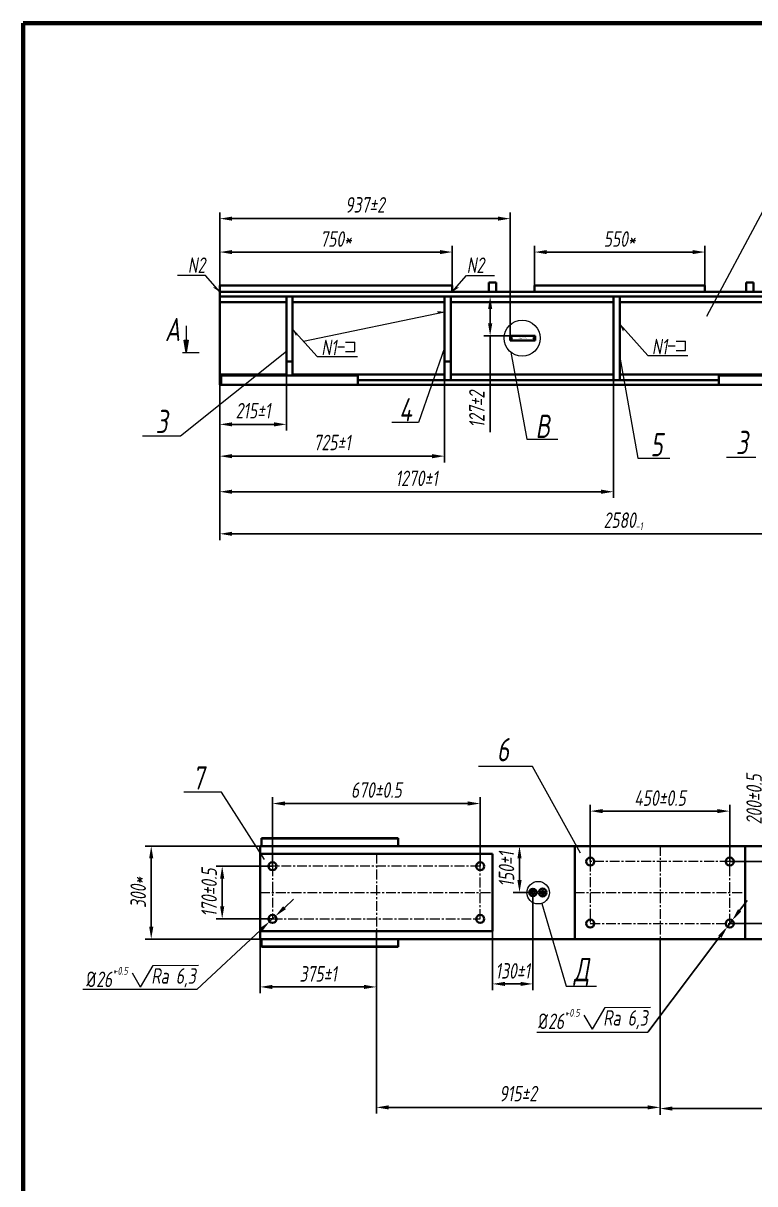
# Model space of a CAD drawing. Header units: millimetres. Extents: x 46486 to 69721, y 30372 to 52690.
# Drawn here: x 46486 to 48846, y 48799 to 52542 of the extents above; entities that cross this region are included whole.
import ezdxf

# ---------------------------------------------------------------- set-up
doc = ezdxf.new("R2010")
doc.units = ezdxf.units.MM
doc.linetypes.add('CENTER', pattern=[50.8, 31.75, -6.35, 6.35, -6.35])
doc.layers.add('РАЗМЕРЫ', color=7, linetype='Continuous', lineweight=18)
doc.styles.get("Standard").update_dxf_attribs({"font": 'simplex.shx', "width": 0.7, "oblique": 10})
doc.dimstyles.new('STAND1', dxfattribs={"dimtxt": 5, "dimasz": 4, "dimexe": 2, "dimexo": 0, "dimgap": 2, "dimtad": 1, "dimdec": 0, "dimzin": 0, "dimdsep": 46, "dimtxsty": 'Standard', "dimcen": 0, "dimadec": 0, "dimazin": 0, "dimtfac": 1, "dimtdec": 0, "dimtmove": 0, "dimatfit": 3, "dimfxl": 3, "dimtolj": 1, "dimtzin": 0, "dimarcsym": 1})
doc.dimstyles.new('Stand10', dxfattribs={"dimtxt": 50, "dimasz": 40, "dimexe": 20, "dimexo": 0, "dimgap": 16, "dimtad": 1, "dimdec": 0, "dimzin": 0, "dimdsep": 46, "dimtxsty": 'Standard', "dimcen": 0, "dimadec": 0, "dimazin": 0, "dimtfac": 1, "dimtdec": 0, "dimtmove": 0, "dimatfit": 3, "dimfxl": 0.18, "dimtolj": 1, "dimtzin": 0, "dimarcsym": 0})
doc.dimstyles.new('Stand5', dxfattribs={"dimtxt": 25, "dimasz": 20, "dimexe": 10, "dimexo": 0, "dimgap": 8, "dimtad": 1, "dimdec": 0, "dimzin": 0, "dimdsep": 46, "dimtxsty": 'Standard', "dimcen": 0, "dimadec": 0, "dimazin": 0, "dimtfac": 1, "dimtdec": 0, "dimtmove": 0, "dimatfit": 3, "dimfxl": 0.18, "dimtolj": 1, "dimtzin": 0, "dimarcsym": 0})

# ---------------------------------------------------------------- blocks, each defined once
blk = doc.blocks.new('*D5599')
at = {"layer": 'РАЗМЕРЫ', "color": 0, "lineweight": 18, "insert": (47050.8, 50107.6), "char_height": 75, "attachment_point": 5, "rotation": 359.8985}
blk.add_mtext('\\A1;7', dxfattribs=at)
blk = doc.blocks.new('*D5600')
at = {"layer": 'РАЗМЕРЫ', "color": 0, "lineweight": 18, "insert": (48286.5, 49482), "char_height": 75, "attachment_point": 5, "rotation": 359.8985}
blk.add_mtext('\\A1;Д', dxfattribs=at)
blk = doc.blocks.new('*D5602')
at = {"layer": 'РАЗМЕРЫ', "color": 0, "lineweight": 18, "insert": (48033.2, 50198.8), "char_height": 75, "attachment_point": 5, "rotation": 359.8985}
blk.add_mtext('\\A1;6', dxfattribs=at)
blk = doc.blocks.new('*D5603')
at = {"layer": 'РАЗМЕРЫ', "color": 0, "lineweight": 18, "insert": (46731, 49458.2), "char_height": 50, "attachment_point": 5, "rotation": 359.8985}
blk.add_mtext('\\A1;{\\Q0;%%C}26', dxfattribs=at)
blk = doc.blocks.new('*D5604')
at = {"layer": 'РАЗМЕРЫ', "color": 0, "lineweight": 18, "insert": (46800, 49485.6), "char_height": 25, "attachment_point": 5, "rotation": 359.8985}
blk.add_mtext('\\A1;-0.5', dxfattribs=at)
blk = doc.blocks.new('*D5605')
at = {"layer": 'РАЗМЕРЫ', "color": 0, "lineweight": 18, "insert": (46970.6, 49463.2), "char_height": 50, "attachment_point": 5, "rotation": 359.8985}
blk.add_mtext('\\A1;Ra 6,3', dxfattribs=at)
blk = doc.blocks.new('*D5633')
at = {"layer": 'РАЗМЕРЫ', "color": 0, "lineweight": 18, "insert": (48538.6, 51498.6), "char_height": 50, "attachment_point": 5, "rotation": 359.8985}
blk.add_mtext('\\A1;N1', dxfattribs=at)
blk = doc.blocks.new('*D5634')
at = {"layer": 'РАЗМЕРЫ', "color": 0, "lineweight": 18, "insert": (47944.6, 51761.2), "char_height": 50, "attachment_point": 5, "rotation": 359.8985}
blk.add_mtext('\\A1;N2', dxfattribs=at)
blk = doc.blocks.new('*D5636')
at = {"layer": 'РАЗМЕРЫ', "color": 0, "lineweight": 18, "insert": (47472.2, 51495.8), "char_height": 50, "attachment_point": 5, "rotation": 359.8985}
blk.add_mtext('\\A1;N1', dxfattribs=at)
blk = doc.blocks.new('*D5637')
at = {"layer": 'РАЗМЕРЫ', "color": 0, "lineweight": 18, "insert": (47044.8, 51761.2), "char_height": 50, "attachment_point": 5, "rotation": 0.1015}
blk.add_mtext('\\A1;N2', dxfattribs=at)
blk = doc.blocks.new('*D5639')
at = {"layer": 'РАЗМЕРЫ', "color": 0, "lineweight": 18, "insert": (46967.6, 51553.9), "char_height": 75, "attachment_point": 5, "rotation": 359.8985}
blk.add_mtext('\\A1;А', dxfattribs=at)
blk = doc.blocks.new('*D5645')
at = {"layer": 'РАЗМЕРЫ', "color": 0, "lineweight": 18, "insert": (48161.2, 51241.7), "char_height": 75, "attachment_point": 5, "rotation": 359.8985}
blk.add_mtext('\\A1;В', dxfattribs=at)
blk = doc.blocks.new('*D5646')
at = {"layer": 'РАЗМЕРЫ', "color": 0, "lineweight": 18, "insert": (48472.6, 50919.4), "char_height": 25, "attachment_point": 5, "rotation": 359.8985}
blk.add_mtext('\\A1;-1', dxfattribs=at)
blk = doc.blocks.new('*D5687')
at = {"layer": 'РАЗМЕРЫ', "color": 0, "lineweight": 18, "insert": (48188.6, 49322.9), "char_height": 50, "attachment_point": 5, "rotation": 359.8985}
blk.add_mtext('\\A1;{\\Q0;%%C}26', dxfattribs=at)
blk = doc.blocks.new('*D5688')
at = {"layer": 'РАЗМЕРЫ', "color": 0, "lineweight": 18, "insert": (48257.5, 49350.4), "char_height": 25, "attachment_point": 5, "rotation": 359.8985}
blk.add_mtext('\\A1;-0.5', dxfattribs=at)
blk = doc.blocks.new('*D5689')
at = {"layer": 'РАЗМЕРЫ', "color": 0, "lineweight": 18, "insert": (48428.2, 49328), "char_height": 50, "attachment_point": 5, "rotation": 359.8985}
blk.add_mtext('\\A1;Ra 6,3', dxfattribs=at)
blk = doc.blocks.new('*D5702')
at = {"layer": 'DEFPOINTS', "color": 0, "lineweight": 18}
for p in [(47869.7, 51803.6), (47119.7, 51695.3), (47869.7, 51695.3)]:
    blk.add_point(p, dxfattribs=at)
at = {"layer": 'РАЗМЕРЫ', "color": 0, "lineweight": -2}
for p, q in [((47119.7, 51695.3), (47119.7, 51823.6)), ((47159.7, 51803.6), (47829.7, 51803.6)), ((47869.7, 51695.3), (47869.7, 51823.6))]:
    blk.add_line(p, q, dxfattribs=at)
at = {"layer": 'РАЗМЕРЫ', "color": 0, "lineweight": 18}
for points in [[(47159.7, 51810.2), (47159.7, 51796.9), (47119.7, 51803.6)], [(47829.7, 51796.9), (47829.7, 51810.2), (47869.7, 51803.6)]]:
    blk.add_solid(points, dxfattribs=at)
at = {"layer": 'РАЗМЕРЫ', "color": 0, "lineweight": 18, "insert": (47494.7, 51845.6), "char_height": 50, "attachment_point": 5}
blk.add_mtext('\\A1;750*', dxfattribs=at)
blk = doc.blocks.new('*D5703')
at = {"layer": 'DEFPOINTS', "color": 0, "lineweight": 18}
for p in [(48684.7, 51803.6), (48134.7, 51695.3), (48684.7, 51695.3)]:
    blk.add_point(p, dxfattribs=at)
at = {"layer": 'РАЗМЕРЫ', "color": 0, "lineweight": -2}
for p, q in [((48134.7, 51695.3), (48134.7, 51823.6)), ((48174.7, 51803.6), (48644.7, 51803.6)), ((48684.7, 51695.3), (48684.7, 51823.6))]:
    blk.add_line(p, q, dxfattribs=at)
at = {"layer": 'РАЗМЕРЫ', "color": 0, "lineweight": 18}
for points in [[(48174.7, 51810.2), (48174.7, 51796.9), (48134.7, 51803.6)], [(48644.7, 51796.9), (48644.7, 51810.2), (48684.7, 51803.6)]]:
    blk.add_solid(points, dxfattribs=at)
at = {"layer": 'РАЗМЕРЫ', "color": 0, "lineweight": 18, "insert": (48409.7, 51845.6), "char_height": 50, "attachment_point": 5}
blk.add_mtext('\\A1;550*', dxfattribs=at)
blk = doc.blocks.new('*D5706')
at = {"layer": 'РАЗМЕРЫ', "color": 0, "lineweight": 18, "insert": (48096.6, 51525.5), "char_height": 5, "attachment_point": 5, "rotation": 359.6202}
blk.add_mtext('\\A1;2А.012.001', dxfattribs=at)
blk = doc.blocks.new('*D5707')
at = {"layer": 'DEFPOINTS', "color": 0, "lineweight": 18}
for p in [(47957.2, 51660.3), (47991.9, 51660.3), (48057, 51533.3)]:
    blk.add_point(p, dxfattribs=at)
at = {"layer": 'РАЗМЕРЫ', "color": 0, "lineweight": -2}
for p, q in [((47957.2, 51660.3), (48011.9, 51660.3)), ((47991.9, 51573.3), (47991.9, 51620.3)), ((48057, 51533.3), (47971.9, 51533.3)), ((47991.9, 51533.3), (47991.9, 51222.7)), ((47991.9, 51533.3), (47991.9, 51222.7))]:
    blk.add_line(p, q, dxfattribs=at)
at = {"layer": 'РАЗМЕРЫ', "color": 0, "lineweight": 18}
for points in [[(47998.6, 51620.3), (47985.3, 51620.3), (47991.9, 51660.3)], [(47985.3, 51573.3), (47998.6, 51573.3), (47991.9, 51533.3)]]:
    blk.add_solid(points, dxfattribs=at)
at = {"layer": 'РАЗМЕРЫ', "color": 0, "lineweight": 18, "insert": (47949, 51296.6), "char_height": 50, "attachment_point": 5, "rotation": 90}
blk.add_mtext('\\A1;127%%p2', dxfattribs=at)
blk = doc.blocks.new('*D5708')
at = {"layer": 'DEFPOINTS', "color": 0, "lineweight": 18}
for p in [(47119.7, 51911.4), (47119.7, 51610.4), (48056.8, 51533.3)]:
    blk.add_point(p, dxfattribs=at)
at = {"layer": 'РАЗМЕРЫ', "color": 0, "lineweight": -2}
for p, q in [((47119.7, 51610.4), (47119.7, 51931.4)), ((48056.8, 51533.3), (48056.8, 51931.4)), ((48016.8, 51911.4), (47159.7, 51911.4))]:
    blk.add_line(p, q, dxfattribs=at)
at = {"layer": 'РАЗМЕРЫ', "color": 0, "lineweight": 18}
for points in [[(47159.7, 51918.1), (47159.7, 51904.7), (47119.7, 51911.4)], [(48016.8, 51904.7), (48016.8, 51918.1), (48056.8, 51911.4)]]:
    blk.add_solid(points, dxfattribs=at)
at = {"layer": 'РАЗМЕРЫ', "color": 0, "lineweight": 18, "insert": (47588.2, 51955.8), "char_height": 50, "attachment_point": 5}
blk.add_mtext('\\A1;937%%p2', dxfattribs=at)
blk = doc.blocks.new('*D5711')
at = {"layer": 'DEFPOINTS', "color": 0, "lineweight": 18}
for p in [(47334.7, 51450.7), (47119.7, 51408.7), (47334.7, 51248)]:
    blk.add_point(p, dxfattribs=at)
at = {"layer": 'РАЗМЕРЫ', "color": 0, "lineweight": -2}
for p, q in [((47334.7, 51450.7), (47334.7, 51228)), ((47119.7, 51408.7), (47119.7, 51228)), ((47159.7, 51248), (47294.7, 51248))]:
    blk.add_line(p, q, dxfattribs=at)
at = {"layer": 'РАЗМЕРЫ', "color": 0, "lineweight": 18}
for points in [[(47159.7, 51254.6), (47159.7, 51241.3), (47119.7, 51248)], [(47294.7, 51241.3), (47294.7, 51254.6), (47334.7, 51248)]]:
    blk.add_solid(points, dxfattribs=at)
at = {"layer": 'РАЗМЕРЫ', "color": 0, "lineweight": 18, "insert": (47227.2, 51292), "char_height": 50, "attachment_point": 5}
blk.add_mtext('\\A1;215%%p1', dxfattribs=at)
blk = doc.blocks.new('*D5712')
at = {"layer": 'DEFPOINTS', "color": 0, "lineweight": 18}
for p in [(47844.7, 51450.7), (47119.7, 51408.7), (47844.7, 51145.4)]:
    blk.add_point(p, dxfattribs=at)
at = {"layer": 'РАЗМЕРЫ', "color": 0, "lineweight": -2}
for p, q in [((47844.7, 51450.7), (47844.7, 51125.4)), ((47119.7, 51408.7), (47119.7, 51125.4)), ((47159.7, 51145.4), (47804.7, 51145.4))]:
    blk.add_line(p, q, dxfattribs=at)
at = {"layer": 'РАЗМЕРЫ', "color": 0, "lineweight": 18}
for points in [[(47159.7, 51152), (47159.7, 51138.7), (47119.7, 51145.4)], [(47804.7, 51138.7), (47804.7, 51152), (47844.7, 51145.4)]]:
    blk.add_solid(points, dxfattribs=at)
at = {"layer": 'РАЗМЕРЫ', "color": 0, "lineweight": 18, "insert": (47482.2, 51189.4), "char_height": 50, "attachment_point": 5}
blk.add_mtext('\\A1;725%%p1', dxfattribs=at)
blk = doc.blocks.new('*D5713')
at = {"layer": 'DEFPOINTS', "color": 0, "lineweight": 18}
for p in [(47119.7, 51525.3), (48389.7, 51486.3), (48389.7, 51030.7)]:
    blk.add_point(p, dxfattribs=at)
at = {"layer": 'РАЗМЕРЫ', "color": 0, "lineweight": -2}
for p, q in [((47119.7, 51525.3), (47119.7, 51010.7)), ((48389.7, 51486.3), (48389.7, 51010.7)), ((47159.7, 51030.7), (48349.7, 51030.7))]:
    blk.add_line(p, q, dxfattribs=at)
at = {"layer": 'РАЗМЕРЫ', "color": 0, "lineweight": 18}
for points in [[(47159.7, 51037.4), (47159.7, 51024), (47119.7, 51030.7)], [(48349.7, 51024), (48349.7, 51037.4), (48389.7, 51030.7)]]:
    blk.add_solid(points, dxfattribs=at)
at = {"layer": 'РАЗМЕРЫ', "color": 0, "lineweight": 18, "insert": (47754.7, 51073.7), "char_height": 50, "attachment_point": 5}
blk.add_mtext('\\A1;1270%%p1', dxfattribs=at)
blk = doc.blocks.new('*D5714')
at = {"layer": 'DEFPOINTS', "color": 0, "lineweight": 18}
for p in [(47119.7, 51408.7), (49699.7, 51408.7), (49699.7, 50895)]:
    blk.add_point(p, dxfattribs=at)
at = {"layer": 'РАЗМЕРЫ', "color": 0, "lineweight": -2}
for p, q in [((47119.7, 51408.7), (47119.7, 50875)), ((49699.7, 51408.7), (49699.7, 50875)), ((47159.7, 50895), (49659.7, 50895))]:
    blk.add_line(p, q, dxfattribs=at)
at = {"layer": 'РАЗМЕРЫ', "color": 0, "lineweight": 18}
for points in [[(47159.7, 50901.6), (47159.7, 50888.3), (47119.7, 50895)], [(49659.7, 50888.3), (49659.7, 50901.6), (49699.7, 50895)]]:
    blk.add_solid(points, dxfattribs=at)
at = {"layer": 'РАЗМЕРЫ', "color": 0, "lineweight": 18, "insert": (48409.7, 50938.9), "char_height": 50, "attachment_point": 5}
blk.add_mtext('\\A1;2580', dxfattribs=at)
blk = doc.blocks.new('*D5715')
at = {"layer": 'РАЗМЕРЫ', "color": 0, "lineweight": 18, "insert": (48804, 51189.5), "char_height": 75, "attachment_point": 5, "rotation": 359.8985}
blk.add_mtext('\\A1;3', dxfattribs=at)
blk = doc.blocks.new('*D5716')
at = {"layer": 'РАЗМЕРЫ', "color": 0, "lineweight": 18, "insert": (46932.3, 51257.2), "char_height": 75, "attachment_point": 5, "rotation": 359.8985}
blk.add_mtext('\\A1;3', dxfattribs=at)
blk = doc.blocks.new('*D5717')
at = {"layer": 'РАЗМЕРЫ', "color": 0, "lineweight": 18, "insert": (47718.7, 51295.1), "char_height": 75, "attachment_point": 5, "rotation": 359.8985}
blk.add_mtext('\\A1;4', dxfattribs=at)
blk = doc.blocks.new('*D5719')
at = {"layer": 'РАЗМЕРЫ', "color": 0, "lineweight": 18, "insert": (48528.5, 51182.4), "char_height": 75, "attachment_point": 5, "rotation": 359.8985}
blk.add_mtext('\\A1;5', dxfattribs=at)
blk = doc.blocks.new('*D5726')
at = {"layer": 'DEFPOINTS', "color": 0, "lineweight": 18}
for p in [(47289.8, 50025.2), (47289.8, 49823.1), (47959.8, 49823.1)]:
    blk.add_point(p, dxfattribs=at)
at = {"layer": 'РАЗМЕРЫ', "color": 0, "lineweight": -2}
for p, q in [((47289.8, 49823.1), (47289.8, 50045.2)), ((47959.8, 49823.1), (47959.8, 50045.2)), ((47919.8, 50025.2), (47329.8, 50025.2))]:
    blk.add_line(p, q, dxfattribs=at)
at = {"layer": 'РАЗМЕРЫ', "color": 0, "lineweight": 18}
for points in [[(47329.8, 50031.9), (47329.8, 50018.6), (47289.8, 50025.2)], [(47919.8, 50018.6), (47919.8, 50031.9), (47959.8, 50025.2)]]:
    blk.add_solid(points, dxfattribs=at)
at = {"layer": 'РАЗМЕРЫ', "color": 0, "lineweight": 18, "insert": (47624.8, 50068.7), "char_height": 50, "attachment_point": 5}
blk.add_mtext('\\A1;670%%p0.5', dxfattribs=at)
blk = doc.blocks.new('*D5727')
at = {"layer": 'DEFPOINTS', "color": 0, "lineweight": 18}
for p in [(47289.8, 49823.1), (47127.6, 49653.1), (47289.8, 49653.1)]:
    blk.add_point(p, dxfattribs=at)
at = {"layer": 'РАЗМЕРЫ', "color": 0, "lineweight": -2}
for p, q in [((47289.8, 49823.1), (47107.6, 49823.1)), ((47127.6, 49783.1), (47127.6, 49693.1)), ((47289.8, 49653.1), (47107.6, 49653.1))]:
    blk.add_line(p, q, dxfattribs=at)
at = {"layer": 'РАЗМЕРЫ', "color": 0, "lineweight": 18}
for points in [[(47134.2, 49783.1), (47120.9, 49783.1), (47127.6, 49823.1)], [(47120.9, 49693.1), (47134.2, 49693.1), (47127.6, 49653.1)]]:
    blk.add_solid(points, dxfattribs=at)
at = {"layer": 'РАЗМЕРЫ', "color": 0, "lineweight": 18, "insert": (47085.5, 49738.1), "char_height": 50, "attachment_point": 5, "rotation": 90}
blk.add_mtext('\\A1;170%%p0.5', dxfattribs=at)
blk = doc.blocks.new('*D5728')
at = {"layer": 'DEFPOINTS', "color": 0, "lineweight": 18}
for p in [(48314.8, 50000.7), (48314.8, 49838.1), (48764.8, 49838.1)]:
    blk.add_point(p, dxfattribs=at)
at = {"layer": 'РАЗМЕРЫ', "color": 0, "lineweight": -2}
for p, q in [((48314.8, 49838.1), (48314.8, 50020.7)), ((48764.8, 49838.1), (48764.8, 50020.7)), ((48724.8, 50000.7), (48354.8, 50000.7))]:
    blk.add_line(p, q, dxfattribs=at)
at = {"layer": 'РАЗМЕРЫ', "color": 0, "lineweight": 18}
for points in [[(48354.8, 50007.4), (48354.8, 49994), (48314.8, 50000.7)], [(48724.8, 49994), (48724.8, 50007.4), (48764.8, 50000.7)]]:
    blk.add_solid(points, dxfattribs=at)
at = {"layer": 'РАЗМЕРЫ', "color": 0, "lineweight": 18, "insert": (48539.8, 50042.7), "char_height": 50, "attachment_point": 5}
blk.add_mtext('\\A1;450%%p0.5', dxfattribs=at)
blk = doc.blocks.new('*D5740')
at = {"layer": 'DEFPOINTS', "color": 0, "lineweight": 18}
for p in [(48764.8, 49838.1), (48887.2, 49838.1), (48764.8, 49638.1)]:
    blk.add_point(p, dxfattribs=at)
at = {"layer": 'РАЗМЕРЫ', "color": 0, "lineweight": -2}
for p, q in [((48887.2, 49838.1), (48887.2, 50138.6)), ((48887.2, 49838.1), (48887.2, 50138.6)), ((48764.8, 49838.1), (48907.2, 49838.1)), ((48887.2, 49678.1), (48887.2, 49798.1)), ((48764.8, 49638.1), (48907.2, 49638.1))]:
    blk.add_line(p, q, dxfattribs=at)
at = {"layer": 'РАЗМЕРЫ', "color": 0, "lineweight": 18}
for points in [[(48893.8, 49798.1), (48880.5, 49798.1), (48887.2, 49838.1)], [(48880.5, 49678.1), (48893.8, 49678.1), (48887.2, 49638.1)]]:
    blk.add_solid(points, dxfattribs=at)
at = {"layer": 'РАЗМЕРЫ', "color": 0, "lineweight": 18, "insert": (48843.2, 50038.6), "char_height": 50, "attachment_point": 5, "rotation": 90}
blk.add_mtext('\\A1;200%%p0.5', dxfattribs=at)
blk = doc.blocks.new('*D5743')
at = {"layer": 'DEFPOINTS', "color": 0, "lineweight": 18}
for p in [(48073.7, 49888.1), (48086.6, 49888.1), (48129.8, 49738.1)]:
    blk.add_point(p, dxfattribs=at)
at = {"layer": 'РАЗМЕРЫ', "color": 0, "lineweight": -2}
for p, q in [((48073.7, 49888.1), (48106.6, 49888.1)), ((48086.6, 49778.1), (48086.6, 49848.1)), ((48129.8, 49738.1), (48066.6, 49738.1))]:
    blk.add_line(p, q, dxfattribs=at)
at = {"layer": 'РАЗМЕРЫ', "color": 0, "lineweight": 18}
for points in [[(48093.3, 49848.1), (48079.9, 49848.1), (48086.6, 49888.1)], [(48079.9, 49778.1), (48093.3, 49778.1), (48086.6, 49738.1)]]:
    blk.add_solid(points, dxfattribs=at)
at = {"layer": 'РАЗМЕРЫ', "color": 0, "lineweight": 18, "insert": (48044.6, 49813.1), "char_height": 50, "attachment_point": 5, "rotation": 90}
blk.add_mtext('\\A1;150%%p1', dxfattribs=at)
blk = doc.blocks.new('*D5748')
at = {"layer": 'DEFPOINTS', "color": 0, "lineweight": 18}
for p in [(47249.8, 49613.6), (47624.8, 49613.1), (47624.8, 49433.7)]:
    blk.add_point(p, dxfattribs=at)
at = {"layer": 'РАЗМЕРЫ', "color": 0, "lineweight": -2}
for p, q in [((47249.8, 49613.6), (47249.8, 49413.7)), ((47624.8, 49613.1), (47624.8, 49413.7)), ((47289.8, 49433.7), (47584.8, 49433.7))]:
    blk.add_line(p, q, dxfattribs=at)
at = {"layer": 'РАЗМЕРЫ', "color": 0, "lineweight": 18}
for points in [[(47289.8, 49440.4), (47289.8, 49427), (47249.8, 49433.7)], [(47584.8, 49427), (47584.8, 49440.4), (47624.8, 49433.7)]]:
    blk.add_solid(points, dxfattribs=at)
at = {"layer": 'РАЗМЕРЫ', "color": 0, "lineweight": 18, "insert": (47437.3, 49475.7), "char_height": 50, "attachment_point": 5}
blk.add_mtext('\\A1;375%%p1', dxfattribs=at)
blk = doc.blocks.new('*D5749')
at = {"layer": 'DEFPOINTS', "color": 0, "lineweight": 18}
for p in [(48129.8, 49738.1), (47999.8, 49622.8), (47999.8, 49443.4)]:
    blk.add_point(p, dxfattribs=at)
at = {"layer": 'РАЗМЕРЫ', "color": 0, "lineweight": -2}
for p, q in [((48129.8, 49738.1), (48129.8, 49423.4)), ((47999.8, 49622.8), (47999.8, 49423.4)), ((48089.8, 49443.4), (48039.8, 49443.4))]:
    blk.add_line(p, q, dxfattribs=at)
at = {"layer": 'РАЗМЕРЫ', "color": 0, "lineweight": 18}
for points in [[(48039.8, 49450.1), (48039.8, 49436.7), (47999.8, 49443.4)], [(48089.8, 49436.7), (48089.8, 49450.1), (48129.8, 49443.4)]]:
    blk.add_solid(points, dxfattribs=at)
at = {"layer": 'РАЗМЕРЫ', "color": 0, "lineweight": 18, "insert": (48064.8, 49485.4), "char_height": 50, "attachment_point": 5}
blk.add_mtext('\\A1;130%%p1', dxfattribs=at)
blk = doc.blocks.new('*D5751')
at = {"layer": 'РАЗМЕРЫ', "color": 0, "lineweight": -2}
for p, q in [((47328.6, 49689.2), (47357.8, 49716.5)), ((47299.3, 49661.9), (47280.3, 49644.2)), ((47251.1, 49616.9), (47045.8, 49425.4))]:
    blk.add_line(p, q, dxfattribs=at)
at = {"layer": 'РАЗМЕРЫ', "color": 0, "lineweight": 18}
for points in [[(47324, 49694.1), (47333.1, 49684.4), (47299.3, 49661.9)], [(47255.6, 49612), (47246.5, 49621.8), (47280.3, 49644.2)]]:
    blk.add_solid(points, dxfattribs=at)
at = {"layer": 'РАЗМЕРЫ', "color": 0, "lineweight": 18, "insert": (47039.8, 49475.8), "char_height": 50, "attachment_point": 5, "rotation": 43.0224}
blk.add_mtext('\\A1;  ', dxfattribs=at)
blk = doc.blocks.new('*D5752')
at = {"layer": 'РАЗМЕРЫ', "color": 0, "lineweight": -2}
for p, q in [((48796.7, 49680.4), (48820.8, 49712.3)), ((48772.6, 49648.4), (48757, 49627.7)), ((48732.9, 49595.8), (48500.9, 49288.2))]:
    blk.add_line(p, q, dxfattribs=at)
at = {"layer": 'РАЗМЕРЫ', "color": 0, "lineweight": 18}
for points in [[(48791.4, 49684.4), (48802.1, 49676.4), (48772.6, 49648.4)], [(48738.2, 49591.7), (48727.6, 49599.8), (48757, 49627.7)]]:
    blk.add_solid(points, dxfattribs=at)
at = {"layer": 'РАЗМЕРЫ', "color": 0, "lineweight": 18, "insert": (48486.2, 49336.9), "char_height": 50, "attachment_point": 5, "rotation": 52.9702}
blk.add_mtext('\\A1;  ', dxfattribs=at)
blk = doc.blocks.new('*D5757')
at = {"layer": 'DEFPOINTS', "color": 0, "lineweight": 18}
for p in [(47249.8, 49888.1), (46898.7, 49588.1), (47249.8, 49588.1)]:
    blk.add_point(p, dxfattribs=at)
at = {"layer": 'РАЗМЕРЫ', "color": 0, "lineweight": -2}
for p, q in [((47249.8, 49888.1), (46878.7, 49888.1)), ((46898.7, 49848.1), (46898.7, 49628.1)), ((47249.8, 49588.1), (46878.7, 49588.1))]:
    blk.add_line(p, q, dxfattribs=at)
at = {"layer": 'РАЗМЕРЫ', "color": 0, "lineweight": 18}
for points in [[(46905.4, 49848.1), (46892, 49848.1), (46898.7, 49888.1)], [(46892, 49628.1), (46905.4, 49628.1), (46898.7, 49588.1)]]:
    blk.add_solid(points, dxfattribs=at)
at = {"layer": 'РАЗМЕРЫ', "color": 0, "lineweight": 18, "insert": (46856.7, 49738.1), "char_height": 50, "attachment_point": 5, "rotation": 90}
blk.add_mtext('\\A1;300*', dxfattribs=at)
blk = doc.blocks.new('*D5762')
at = {"layer": 'DEFPOINTS', "color": 0, "lineweight": 18}
for p in [(47624.8, 49613.6), (48539.8, 49588.7), (48539.8, 49045.3)]:
    blk.add_point(p, dxfattribs=at)
at = {"layer": 'РАЗМЕРЫ', "color": 0, "lineweight": -2}
for p, q in [((47624.8, 49613.6), (47624.8, 49025.3)), ((48539.8, 49588.7), (48539.8, 49025.3)), ((47664.8, 49045.3), (48499.8, 49045.3))]:
    blk.add_line(p, q, dxfattribs=at)
at = {"layer": 'РАЗМЕРЫ', "color": 0, "lineweight": 18}
for points in [[(47664.8, 49051.9), (47664.8, 49038.6), (47624.8, 49045.3)], [(48499.8, 49038.6), (48499.8, 49051.9), (48539.8, 49045.3)]]:
    blk.add_solid(points, dxfattribs=at)
at = {"layer": 'РАЗМЕРЫ', "color": 0, "lineweight": 18, "insert": (48082.3, 49089.7), "char_height": 50, "attachment_point": 5}
blk.add_mtext('\\A1;915%%p2', dxfattribs=at)
blk = doc.blocks.new('*D5765')
at = {"layer": 'DEFPOINTS', "color": 0, "lineweight": 18}
for p in [(49454.8, 49613.6), (48539.8, 49588.7), (49454.8, 49041.5)]:
    blk.add_point(p, dxfattribs=at)
at = {"layer": 'РАЗМЕРЫ', "color": 0, "lineweight": -2}
for p, q in [((49454.8, 49613.6), (49454.8, 49021.5)), ((48539.8, 49588.7), (48539.8, 49021.5)), ((48579.8, 49041.5), (49414.8, 49041.5))]:
    blk.add_line(p, q, dxfattribs=at)
at = {"layer": 'РАЗМЕРЫ', "color": 0, "lineweight": 18}
for points in [[(48579.8, 49048.1), (48579.8, 49034.8), (48539.8, 49041.5)], [(49414.8, 49034.8), (49414.8, 49048.1), (49454.8, 49041.5)]]:
    blk.add_solid(points, dxfattribs=at)
at = {"layer": 'РАЗМЕРЫ', "color": 0, "lineweight": 18, "insert": (48997.3, 49085.9), "char_height": 50, "attachment_point": 5}
blk.add_mtext('\\A1;915%%p2', dxfattribs=at)

msp = doc.modelspace()

# ---------------------------------------------------------------- hatches: boundary and pattern name
at = {"layer": 'РАЗМЕРЫ', "lineweight": 18}
h = msp.add_hatch(color=0, dxfattribs=at)
h.dxf.hatch_style = 1
h.paths.add_polyline_path([(47098.1, 51689.17), (47106.33, 51690.65), (47119.67, 51675.25)])
h = msp.add_hatch(color=0, dxfattribs=at)
h.dxf.hatch_style = 1
h.paths.add_polyline_path([(47891.24, 51689.17), (47883.02, 51690.65), (47869.67, 51675.25)])
h = msp.add_hatch(color=0, dxfattribs=at)
h.dxf.hatch_style = 1
h.paths.add_polyline_path([(47819.07, 51612.99), (47824.74, 51606.84), (47844.67, 51611.05)])
h = msp.add_hatch(color=0, dxfattribs=at)
h.dxf.hatch_style = 1
h.paths.add_polyline_path([(47365.76, 51532.1), (47368.26, 51540.07), (47354.67, 51555.25)])
h = msp.add_hatch(color=0, dxfattribs=at)
h.dxf.hatch_style = 1
h.paths.add_polyline_path([(48420.76, 51547.63), (48423.26, 51555.61), (48409.67, 51570.79)])
h = msp.add_hatch(color=0, dxfattribs=at)
h.dxf.hatch_style = 1
h.paths.add_polyline_path([(47011.56, 51479.39), (47004.96, 51519.4), (47018.3, 51519.38)])

# ---------------------------------------------------------------- linework, layer by layer
at = {"color": 7, "linetype": 'Continuous', "lineweight": 40}
for p, q in [((47119.67, 51695.25), (47119.67, 51675.25)), ((47119.67, 51695.25), (47869.67, 51695.25)), ((47869.67, 51695.25), (47869.67, 51675.25)), ((47987.67, 51705.25), (47987.67, 51675.25)), ((47987.67, 51705.25), (48011.67, 51705.25)), ((48011.67, 51675.25), (48011.67, 51705.25)), ((48134.67, 51695.25), (48134.67, 51675.25)), ((48134.67, 51695.25), (48684.67, 51695.25)), ((48684.67, 51695.25), (48684.67, 51675.25)), ((48817.67, 51705.25), (48817.67, 51675.25)), ((48817.67, 51705.25), (48841.67, 51705.25)), ((48841.67, 51675.25), (48841.67, 51705.25)), ((47119.67, 51660.25), (47119.67, 51675.25)), ((47119.67, 51675.25), (49699.67, 51675.25)), ((47119.67, 51660.25), (49699.67, 51660.25)), ((47119.67, 51642.25), (47119.67, 51660.25)), ((47334.67, 51450.25), (47334.67, 51660.25)), ((47354.67, 51450.25), (47354.67, 51660.25)), ((47844.67, 51450.25), (47844.67, 51660.25)), ((47864.67, 51450.25), (47864.67, 51660.25)), ((48134.67, 51675.25), (48684.67, 51675.25)), ((48389.67, 51660.25), (48409.67, 51660.25)), ((48389.67, 51390.25), (48389.67, 51660.25)), ((48409.67, 51390.25), (48409.67, 51660.25)), ((47119.67, 51408.25), (47119.67, 51642.25)), ((47119.67, 51642.25), (47334.67, 51642.25)), ((47354.67, 51642.25), (47844.67, 51642.25)), ((47864.67, 51642.25), (48389.67, 51642.25)), ((48409.67, 51642.25), (48939.67, 51642.25)), ((47334.67, 51405.25), (47334.67, 51450.25)), ((47334.67, 51450.25), (47354.67, 51450.25)), ((47354.67, 51405.25), (47354.67, 51450.25)), ((47844.67, 51450.25), (47864.67, 51450.25)), ((47844.67, 51390.25), (47844.67, 51450.25)), ((47864.67, 51390.25), (47864.67, 51450.25)), ((47119.67, 51390.25), (47119.67, 51408.25)), ((47119.67, 51408.25), (47334.67, 51408.25)), ((47119.67, 51390.25), (47124.67, 51390.25)), ((47119.67, 51375.25), (47119.67, 51390.25)), ((47564.67, 51405.25), (47124.67, 51405.25)), ((47124.67, 51375.35), (47124.67, 51405.25)), ((47354.67, 51408.25), (47844.67, 51408.25)), ((47564.67, 51375.35), (47564.67, 51405.25)), ((47564.67, 51390.25), (48729.67, 51390.25)), ((47844.67, 51390.25), (47864.67, 51390.25)), ((47864.67, 51408.25), (48389.67, 51408.25)), ((48389.67, 51390.25), (48409.67, 51390.25)), ((48409.67, 51408.25), (48939.67, 51408.25)), ((49169.67, 51405.25), (48729.67, 51405.25)), ((48729.67, 51375.35), (48729.67, 51405.25)), ((47119.67, 51375.25), (49699.67, 51375.25)), ((47564.67, 51375.35), (47124.67, 51375.35)), ((49169.67, 51375.35), (48729.67, 51375.35)), ((47254.82, 49913.51), (47254.82, 49912.57)), ((47254.82, 49913.51), (47694.82, 49913.51)), ((47254.82, 49912.57), (47694.82, 49912.57)), ((47254.82, 49912.57), (47254.82, 49888.07)), ((47694.82, 49913.51), (47694.82, 49912.57)), ((47694.82, 49912.57), (47694.82, 49888.07)), ((47249.82, 49863.07), (47249.82, 49888.07)), ((47249.82, 49888.07), (48264.82, 49888.07)), ((47249.82, 49863.07), (47249.82, 49613.07)), ((47999.82, 49863.07), (47249.82, 49863.07)), ((47999.82, 49613.07), (47999.82, 49863.07)), ((48814.82, 49888.07), (48264.82, 49888.07)), ((48264.82, 49888.07), (48264.82, 49588.07)), ((48814.82, 49888.07), (49829.82, 49888.07)), ((48814.82, 49588.07), (48814.82, 49888.07)), ((48160.38, 49744.33), (48160.33, 49740.23)), ((48162.17, 49744.31), (48162.13, 49740.21)), ((48169.83, 49738.32), (48152.57, 49738.53)), ((48152.6, 49740.33), (48160.33, 49740.23)), ((48166.19, 49734.76), (48156.13, 49734.88)), ((48156.15, 49736.68), (48166.21, 49736.56)), ((48162.55, 49731.21), (48159.69, 49731.24)), ((48159.71, 49733.04), (48162.57, 49733.01)), ((48162.13, 49740.21), (48169.86, 49740.12)), ((47249.82, 49588.07), (47249.82, 49613.07)), ((47249.82, 49613.07), (47999.82, 49613.07)), ((47249.82, 49588.07), (48264.82, 49588.07)), ((47254.82, 49563.56), (47254.82, 49588.07)), ((47694.82, 49563.56), (47254.82, 49563.56)), ((47254.82, 49562.62), (47254.82, 49563.56)), ((47694.82, 49562.62), (47254.82, 49562.62)), ((47694.82, 49563.56), (47694.82, 49588.07)), ((47694.82, 49562.62), (47694.82, 49563.56)), ((48264.82, 49588.07), (48814.82, 49588.07)), ((48814.82, 49588.07), (49829.82, 49588.07))]:
    msp.add_line(p, q, dxfattribs=at)
for centre, radius in [((47289.82, 49823.07), 13), ((47959.82, 49823.07), 13), ((48314.82, 49838.07), 13), ((48764.82, 49838.07), 13), ((48129.82, 49738.07), 12), ((48129.82, 49738.07), 12), ((48129.82, 49738.07), 6), ((48129.82, 49738.07), 6), ((48161.2, 49738.22), 12.5), ((47289.82, 49653.07), 13), ((47959.82, 49653.07), 13), ((48314.82, 49638.07), 13), ((48764.82, 49638.07), 13)]:
    msp.add_circle(centre, radius, dxfattribs=at)
at = {"color": 7, "linetype": 'Continuous', "lineweight": 18}
msp.add_circle((48146.6, 49737.62), 36.35, dxfattribs=at)
at = {"color": 7, "linetype": 'Continuous', "lineweight": 40}
for centre, start, end in [((48161.28, 49744.32), 89.3108, 179.3108), ((48161.28, 49744.32), 359.3108, 89.3108), ((48152.59, 49739.43), 89.3108, 179.3108), ((48152.59, 49739.43), 179.3108, 269.3108), ((48156.14, 49735.78), 89.3108, 179.3108), ((48156.14, 49735.78), 179.3108, 269.3108), ((48159.7, 49732.14), 89.3108, 179.3108), ((48159.7, 49732.14), 179.3108, 269.3108), ((48162.56, 49732.11), 269.3108, 359.3108), ((48162.56, 49732.11), 359.3108, 89.3108), ((48166.2, 49735.66), 269.3108, 359.3108), ((48166.2, 49735.66), 359.3108, 89.3108), ((48169.84, 49739.22), 269.3108, 359.3108), ((48169.84, 49739.22), 359.3108, 89.3108)]:
    msp.add_arc(centre, 0.9, start, end, dxfattribs=at)
at = {"layer": 'РАЗМЕРЫ', "color": 0, "lineweight": 18}
for p, q in [((48690.52, 51596.83), (48872.82, 51936.89)), ((47073.82, 51727.65), (46983.88, 51727.65)), ((47119.67, 51675.25), (47073.82, 51727.65)), ((47869.67, 51675.25), (47915.53, 51727.65)), ((47915.53, 51727.65), (48005.46, 51727.65)), ((47389.73, 51515.98), (47844.67, 51611.05)), ((47011.71, 51565.64), (47011.63, 51519.39)), ((47354.67, 51555.25), (47433.61, 51466.84)), ((48409.67, 51570.79), (48500, 51469.62)), ((47011.56, 51479.39), (47004.96, 51519.4)), ((47004.96, 51519.4), (47018.3, 51519.38)), ((47018.3, 51519.38), (47011.56, 51479.39)), ((47525.21, 51513.01), (47555.21, 51513.01)), ((47555.21, 51483.01), (47555.21, 51513.01)), ((48062.66, 51525.81), (48058.85, 51525.83)), ((48061.64, 51527.06), (48059.65, 51524.86)), ((48061.92, 51526.76), (48059.96, 51524.57)), ((48060.81, 51523.9), (48060.81, 51527.77)), ((48134.66, 51525.83), (48130.85, 51525.86)), ((48133.64, 51527.08), (48131.65, 51524.89)), ((48133.92, 51526.78), (48131.96, 51524.6)), ((48132.81, 51523.93), (48132.81, 51527.79)), ((48591.6, 51515.79), (48621.6, 51515.79)), ((48621.6, 51485.79), (48621.6, 51515.79)), ((47334.67, 51483.19), (46993.03, 51210.11)), ((46999.27, 51479.39), (47053.35, 51479.39)), ((47433.61, 51466.84), (47563.6, 51466.84)), ((47500.25, 51498.01), (47521.84, 51498.01)), ((47525.21, 51483.01), (47555.21, 51483.01)), ((47844.67, 51494.3), (47761.27, 51253.57)), ((48058.54, 51480.32), (48110.11, 51199.68)), ((48409.67, 51464.64), (48467.84, 51138.61)), ((48500, 51469.62), (48629.99, 51469.62)), ((48566.64, 51500.79), (48588.23, 51500.79)), ((48591.6, 51485.79), (48621.6, 51485.79)), ((47761.27, 51253.57), (47674.8, 51253.57)), ((46993.03, 51210.11), (46870.26, 51210.11)), ((48110.11, 51199.68), (48210.61, 51199.68)), ((48467.84, 51138.61), (48571.26, 51138.61)), ((48849.38, 51141.53), (48754.73, 51141.53)), ((48128.18, 50145.07), (47954.64, 50145.07)), ((48283.21, 49865.59), (48128.18, 50145.07)), ((47125.06, 50061.9), (47003.52, 50061.9)), ((47264.12, 49844.55), (47125.06, 50061.9)), ((48158.33, 49703.21), (48237.56, 49436.38)), ((46782.75, 49478.39), (46782.75, 49486.34)), ((46864.39, 49432.41), (46904.79, 49502.39)), ((46904.79, 49502.39), (47051.23, 49503.62)), ((46864.39, 49432.41), (46838, 49478.13)), ((47045.84, 49425.37), (46678.5, 49425.37)), ((48237.56, 49436.38), (48334.55, 49436.38)), ((48362.38, 49367.15), (48508.81, 49368.38)), ((48240.34, 49343.15), (48240.34, 49351.1)), ((48321.98, 49297.17), (48295.58, 49342.9)), ((48321.98, 49297.17), (48362.38, 49367.15)), ((48142.5, 49288.23), (48500.91, 49288.23))]:
    msp.add_line(p, q, dxfattribs=at)
at = {"layer": 'РАЗМЕРЫ', "color": 0, "lineweight": 40}
for p, q in [((48056.81, 51533.33), (48056.81, 51518.33)), ((48136.81, 51533.33), (48056.81, 51533.33)), ((48056.81, 51518.33), (48136.81, 51518.33)), ((48136.81, 51518.33), (48136.81, 51533.33))]:
    msp.add_line(p, q, dxfattribs=at)
at = {"layer": 'РАЗМЕРЫ', "color": 0, "linetype": 'CENTER', "lineweight": 18}
for p, q in [((47624.82, 49863.07), (47624.82, 49613.07)), ((48539.82, 49888.07), (48539.82, 49588.07)), ((47289.82, 49823.07), (47289.82, 49653.07)), ((47959.82, 49823.07), (47289.82, 49823.07)), ((47959.82, 49653.07), (47959.82, 49823.07)), ((48314.82, 49838.07), (48314.82, 49638.07)), ((48764.82, 49838.07), (48314.82, 49838.07)), ((48764.82, 49638.07), (48764.82, 49838.07)), ((47249.82, 49738.07), (47999.82, 49738.07)), ((48264.82, 49738.07), (48814.82, 49738.07)), ((47289.82, 49653.07), (47959.82, 49653.07)), ((48314.82, 49638.07), (48764.82, 49638.07))]:
    msp.add_line(p, q, dxfattribs=at)
at = {"layer": 'РАЗМЕРЫ', "color": 0, "lineweight": 200}
msp.add_lwpolyline([(46485.73, 52541.64), (55821.94, 52541.64), (55821.94, 45056.02), (46485.73, 45056.02)], close=True, dxfattribs=at)
at = {"layer": 'РАЗМЕРЫ', "color": 0, "lineweight": 18}
msp.add_circle((48095.14, 51525.83), 58.41, dxfattribs=at)
at = {"layer": 'РАЗМЕРЫ', "color": 0, "lineweight": 40}
for centre in [(48060.81, 51525.83), (48132.81, 51525.83)]:
    msp.add_circle(centre, 1.5, dxfattribs=at)

# ---------------------------------------------------------------- dimensions: what is measured, and where the dimension line sits
at = {"layer": 'РАЗМЕРЫ', "color": 0, "lineweight": 18}
for base, p1, p2, angle, text, picture, middle in [((47119.67, 51911.38), (48056.81, 51533.33), (47119.67, 51610.42), 180, '937%%p2', '*D5708', (47588.24, 51955.77)), ((48389.67, 51030.72), (47119.67, 51525.25), (48389.67, 51486.34), 180, '1270%%p1', '*D5713', (47754.67, 51073.65)), ((47289.82, 50025.23), (47959.82, 49823.07), (47289.82, 49823.07), 180, '670%%p0.5', '*D5726', (47624.82, 50068.71)), ((48314.82, 50000.71), (48764.82, 49838.07), (48314.82, 49838.07), 180, '450%%p0.5', '*D5728', (48539.82, 50042.74)), ((48086.59, 49888.07), (48129.82, 49738.07), (48073.67, 49888.07), 90, '150%%p1', '*D5743', (48044.55, 49813.07)), ((46898.7, 49588.07), (47249.82, 49888.07), (47249.82, 49588.07), 90, '300*', '*D5757', (46856.67, 49738.07)), ((48539.82, 49045.27), (47624.82, 49613.57), (48539.82, 49588.67), 180, '915%%p2', '*D5762', (48082.32, 49089.65)), ((49454.82, 49041.47), (48539.82, 49588.67), (49454.82, 49613.57), 180, '915%%p2', '*D5765', (48997.32, 49085.85))]:
    dim = msp.add_linear_dim(base=base, p1=p1, p2=p2, angle=angle, text=text, dimstyle='Stand10', dxfattribs=at)
    dim.commit()
    dim.dimension.update_dxf_attribs({"geometry": picture, "text_midpoint": middle})
for base, p1, p2, text, picture, middle in [((47869.67, 51803.55), (47119.67, 51695.25), (47869.67, 51695.25), '750*', '*D5702', (47494.67, 51845.59)), ((48684.67, 51803.55), (48134.67, 51695.25), (48684.67, 51695.25), '550*', '*D5703', (48409.67, 51845.59)), ((47334.67, 51247.98), (47119.67, 51408.72), (47334.67, 51450.67), '215%%p1', '*D5711', (47227.17, 51291.95)), ((47844.67, 51145.38), (47119.67, 51408.72), (47844.67, 51450.67), '725%%p1', '*D5712', (47482.17, 51189.35)), ((47624.82, 49433.71), (47249.82, 49613.57), (47624.82, 49613.07), '375%%p1', '*D5748', (47437.32, 49475.74))]:
    dim = msp.add_linear_dim(base=base, p1=p1, p2=p2, text=text, dimstyle='Stand10', dxfattribs=at)
    dim.commit()
    dim.dimension.update_dxf_attribs({"geometry": picture, "text_midpoint": middle})
for center, mpoint, text, dimstyle, override, picture, middle in [((47082.67, 51718.36), (47098.67, 51718.39), 'N2', 'Stand10', {"dimse1": 1, "dimsd1": 1, "dimsd2": 1, "dimtmove": 1}, '*D5637', (47044.83, 51718.29)), ((47906.67, 51718.36), (47890.67, 51718.39), 'N2', 'Stand10', {"dimsd1": 1, "dimsd2": 1, "dimtmove": 1}, '*D5634', (47944.51, 51718.29)), ((46929.62, 51500.5), (46913.62, 51500.53), 'А', 'Stand10', {"dimtxt": 75, "dimsd1": 1, "dimsd2": 1, "dimtmove": 1}, '*D5639', (46967.46, 51500.43)), ((47434.3, 51454.84), (47418.3, 51454.87), 'N1', 'Stand10', {"dimsd1": 1, "dimsd2": 1, "dimtmove": 1}, '*D5636', (47472.14, 51454.78)), ((48500.7, 51457.62), (48484.7, 51457.65), 'N1', 'Stand10', {"dimsd1": 1, "dimsd2": 1, "dimtmove": 1}, '*D5633', (48538.53, 51457.56)), ((47680.78, 51241.69), (47664.78, 51241.72), '4', 'Stand10', {"dimtxt": 75, "dimsd1": 1, "dimsd2": 1, "dimtmove": 1}, '*D5717', (47718.62, 51241.62)), ((46894.33, 51202.17), (46878.33, 51202.2), '3', 'Stand10', {"dimtxt": 75, "dimsd1": 1, "dimsd2": 1, "dimtmove": 1}, '*D5716', (46932.16, 51202.1)), ((48123.28, 51188.23), (48107.28, 51188.26), 'В', 'Stand10', {"dimtxt": 75, "dimsd1": 1, "dimsd2": 1, "dimtmove": 1}, '*D5645', (48161.12, 51188.16)), ((48490.6, 51127.37), (48474.6, 51127.39), '5', 'Stand10', {"dimtxt": 75, "dimsd1": 1, "dimsd2": 1, "dimtmove": 1}, '*D5719', (48528.44, 51127.3)), ((48766.07, 51134.52), (48750.07, 51134.55), '3', 'Stand10', {"dimtxt": 75, "dimsd1": 1, "dimsd2": 1, "dimtmove": 1}, '*D5715', (48803.91, 51134.45)), ((48434.74, 50898.99), (48418.75, 50899.02), '-1', 'Stand5', {"dimsd1": 1, "dimsd2": 1}, '*D5646', (48472.58, 50898.92)), ((47995.26, 50143.23), (47979.26, 50143.26), '6', 'Stand10', {"dimtxt": 75, "dimsd1": 1, "dimsd2": 1, "dimtmove": 1}, '*D5602', (48033.1, 50143.16)), ((47012.82, 50054.13), (46996.82, 50054.16), '7', 'Stand10', {"dimtxt": 75, "dimsd1": 1, "dimsd2": 1, "dimtmove": 1}, '*D5599', (47050.66, 50054.07)), ((46875.97, 49415.96), (46835.97, 49416.03), 'Ra 6,3', 'Stand10', {"dimsd1": 1, "dimsd2": 1}, '*D5605', (46970.56, 49415.79)), ((48248.52, 49424.81), (48232.52, 49424.84), 'Д', 'Stand10', {"dimtxt": 75, "dimsd1": 1, "dimsd2": 1, "dimtmove": 1}, '*D5600', (48286.36, 49424.74)), ((46693.11, 49415.29), (46677.11, 49415.31), '{\\Q0;%%C}26', 'Stand10', {"dimtxt": 50, "dimsd1": 1, "dimsd2": 1, "dimtmove": 1}, '*D5603', (46730.95, 49415.22)), ((46762.09, 49464.68), (46746.09, 49464.71), '-0.5', 'Stand5', {"dimsd1": 1, "dimsd2": 1}, '*D5604', (46799.92, 49464.62)), ((48333.55, 49280.72), (48293.55, 49280.79), 'Ra 6,3', 'Stand10', {"dimsd1": 1, "dimsd2": 1}, '*D5689', (48428.14, 49280.55)), ((48150.7, 49280.05), (48134.7, 49280.07), '{\\Q0;%%C}26', 'Stand10', {"dimtxt": 50, "dimsd1": 1, "dimsd2": 1, "dimtmove": 1}, '*D5687', (48188.53, 49279.98)), ((48219.67, 49329.44), (48203.67, 49329.47), '-0.5', 'Stand5', {"dimsd1": 1, "dimsd2": 1}, '*D5688', (48257.51, 49329.38))]:
    dim = msp.add_radius_dim(center=center, mpoint=mpoint, text=text, dimstyle=dimstyle, override=override, dxfattribs=at)
    dim.commit()
    dim.dimension.update_dxf_attribs({"geometry": picture, "text_midpoint": middle, "dimtype": 164})
for base, p1, p2, angle, text, picture, middle in [((47991.93, 51660.25), (48056.97, 51533.33), (47957.23, 51660.25), 90, '127%%p2', '*D5707', (47991.93, 51296.57)), ((48887.18, 49838.07), (48764.82, 49638.07), (48764.82, 49838.07), 90, '200%%p0.5', '*D5740', (48887.18, 50038.57)), ((47127.56, 49653.07), (47289.82, 49823.07), (47289.82, 49653.07), 270, '170%%p0.5', '*D5727', (47127.56, 49738.07)), ((47999.82, 49443.39), (48129.82, 49738.07), (47999.82, 49622.75), 180, '130%%p1', '*D5749', (48064.82, 49443.39))]:
    dim = msp.add_linear_dim(base=base, p1=p1, p2=p2, angle=angle, text=text, dimstyle='Stand10', dxfattribs=at)
    dim.commit()
    dim.dimension.update_dxf_attribs({"geometry": picture, "text_midpoint": middle, "dimtype": 160})
dim = msp.add_diameter_dim_2p(p1=(48059.97, 51521.06), p2=(48062.97, 51521.04), text='2А.012.001', dimstyle='STAND1', override={"dimse1": 1, "dimsd1": 1, "dimsd2": 1}, dxfattribs=at)
dim.commit()
dim.dimension.update_dxf_attribs({"geometry": '*D5706', "text_midpoint": (48096.53, 51520.81), "dimtype": 163})
dim = msp.add_linear_dim(base=(49699.67, 50894.96), p1=(47119.67, 51408.72), p2=(49699.67, 51408.72), dimstyle='Stand10', dxfattribs=at)
dim.commit()
dim.dimension.update_dxf_attribs({"geometry": '*D5714', "text_midpoint": (48409.67, 50938.93)})
for p1, p2, picture, middle in [((47299.32, 49661.94), (47280.32, 49644.2), '*D5751', (47067.77, 49445.84)), ((48772.65, 49648.45), (48756.99, 49627.69), '*D5752', (48518.98, 49312.18))]:
    dim = msp.add_diameter_dim_2p(p1=p1, p2=p2, text='  ', dimstyle='Stand10', dxfattribs=at)
    dim.commit()
    dim.dimension.update_dxf_attribs({"geometry": picture, "text_midpoint": middle, "dimtype": 163})

doc.saveas('drawing.dxf')
